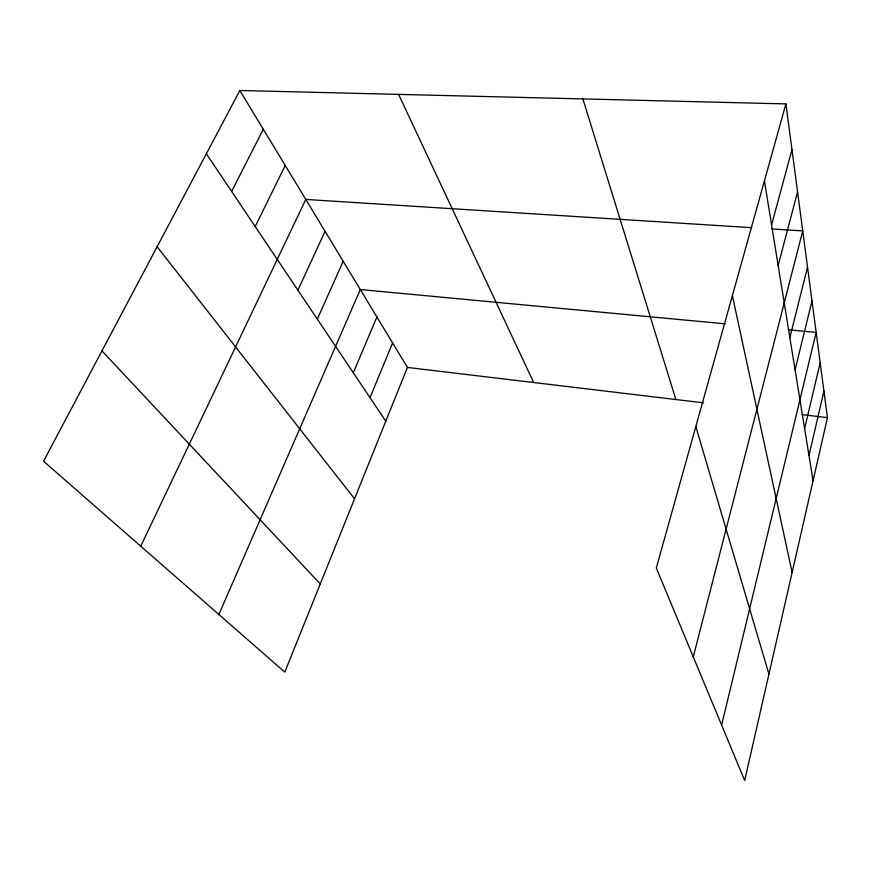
<?xml version="1.0" encoding="UTF-8"?>
<svg xmlns="http://www.w3.org/2000/svg" width="871" height="871" viewBox="0 0 871 871"><rect width="100%" height="100%" fill="white"/><g stroke="black" fill="none" stroke-linecap="round" stroke-linejoin="round"><path stroke-width="1.31" d="M785.925 103.91L827.45 417.645L744.672 780.514L656.309 568.012L785.925 103.91L239.863 90.486L43.55 461.216L284.784 672.118L407.432 367.431L239.863 90.486M808.985 455.511L823.933 391.068M804.619 428.608L820.177 362.706M721.634 725.108L816.16 332.395L788.222 329.771M795.081 369.794L812.001 300.909M789.855 337.589L807.526 267.157M693.272 656.919L802.735 230.902L771.793 228.942M778.151 265.481L797.564 191.838M771.575 224.936L791.979 149.649M370.023 397.655L392.603 342.924M353.31 372.755L376.914 317M218.871 614.49L360.311 289.542L725.249 323.849M317.316 319.124L343.207 261.289M297.915 290.195L325.068 231.305M140.754 546.193L305.786 199.437L751.619 227.669M255.192 226.536L285.242 165.479M231.621 191.402L263.314 129.246M407.432 367.431L703.67 402.848M802.06 414.618L827.45 417.645M101.961 350.904L320.267 583.973M157.118 246.743L354.541 498.822M206.362 153.753L385.799 421.172M398.591 94.384L533.673 382.521M582.873 98.924L675.885 399.528M695.82 426.54L768.93 674.176M732.38 295.617L792.12 572.508M764.433 180.874L813.068 480.694"/></g></svg>
